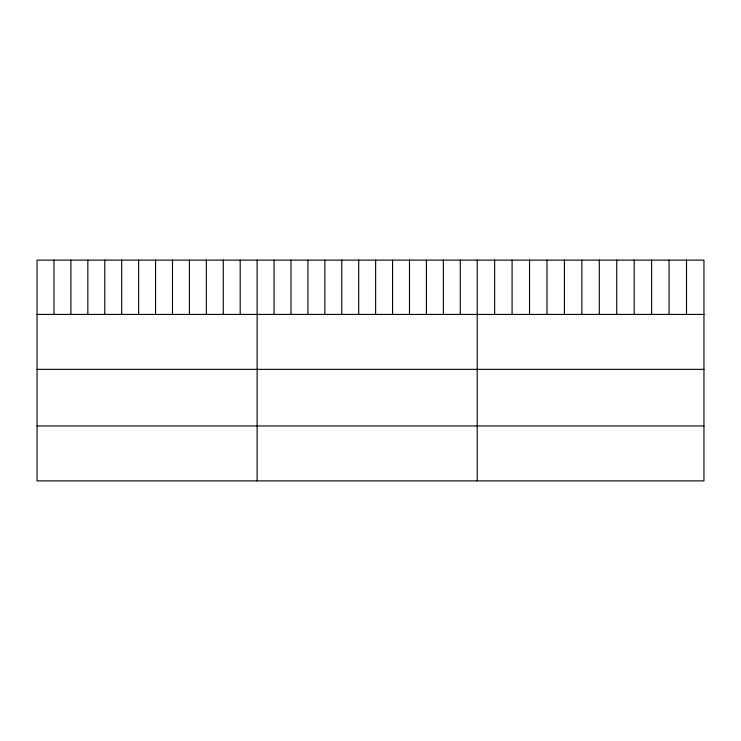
<?xml version="1.0" encoding="UTF-8"?>
<svg xmlns="http://www.w3.org/2000/svg" width="741" height="741" viewBox="0 0 741 741"><rect width="100%" height="100%" fill="white"/><g stroke="black" fill="none" stroke-linecap="round" stroke-linejoin="round"><path stroke-width="1.11" d="M703.95 314.425L703.95 480.881L37.05 480.881L37.05 260.119L703.95 260.119L703.95 314.425L37.05 314.425M37.05 369.351L703.95 369.351M37.05 425.955L703.95 425.955M686.509 260.119L686.509 314.425M669.067 260.119L669.067 314.425M651.626 260.119L651.626 314.425M634.185 260.119L634.185 314.425M616.744 260.119L616.744 314.425M599.302 260.119L599.302 314.425M581.852 260.119L581.852 314.425M564.41 260.119L564.41 314.425M546.969 260.119L546.969 314.425M529.528 260.119L529.528 314.425M512.087 260.119L512.087 314.425M494.645 260.119L494.645 314.425M477.204 260.119L477.204 480.881M460.272 260.119L460.272 314.425M443.35 260.119L443.35 314.425M426.418 260.119L426.418 314.425M409.486 260.119L409.486 314.425M392.563 260.119L392.563 314.425M375.631 260.119L375.631 314.425M358.7 260.119L358.7 314.425M341.768 260.119L341.768 314.425M324.845 260.119L324.845 314.425M307.913 260.119L307.913 314.425M290.981 260.119L290.981 314.425M274.059 260.119L274.059 314.425M257.127 260.119L257.127 480.881M240.195 260.119L240.195 314.425M223.273 260.119L223.273 314.425M206.341 260.119L206.341 314.425M189.409 260.119L189.409 314.425M172.486 260.119L172.486 314.425M155.554 260.119L155.554 314.425M138.623 260.119L138.623 314.425M121.691 260.119L121.691 314.425M104.768 260.119L104.768 314.425M87.836 260.119L87.836 314.425M70.904 260.119L70.904 314.425M53.982 260.119L53.982 314.425"/></g></svg>
